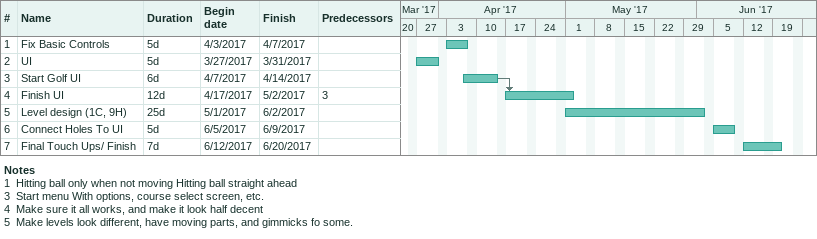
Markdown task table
| ID | Task | Duration | Start | Finish | Predecessors |
|---|---|---|---|---|---|
| 1 | Fix Basic Controls | 5d | 2017-04-03 | 2017-04-07 |  |
| 2 | UI | 5d | 2017-03-27 | 2017-03-31 |  |
| 3 | Start Golf UI | 6d | 2017-04-07 | 2017-04-14 |  |
| 4 | Finish UI | 12d | 2017-04-17 | 2017-05-02 | 3 |
| 5 | Level design (1C, 9H) | 25d | 2017-05-01 | 2017-06-02 |  |
| 6 | Connect Holes To UI | 5d | 2017-06-05 | 2017-06-09 |  |
| 7 | Final Touch Ups/ Finish | 7d | 2017-06-12 | 2017-06-20 |  |

Notes
- 1: Hitting ball only when not moving Hitting ball straight ahead
- 3: Start menu With options, course select screen, etc.
- 4: Make sure it all works, and make it look half decent
- 5: Make levels look different, have moving parts, and gimmicks fo some.
